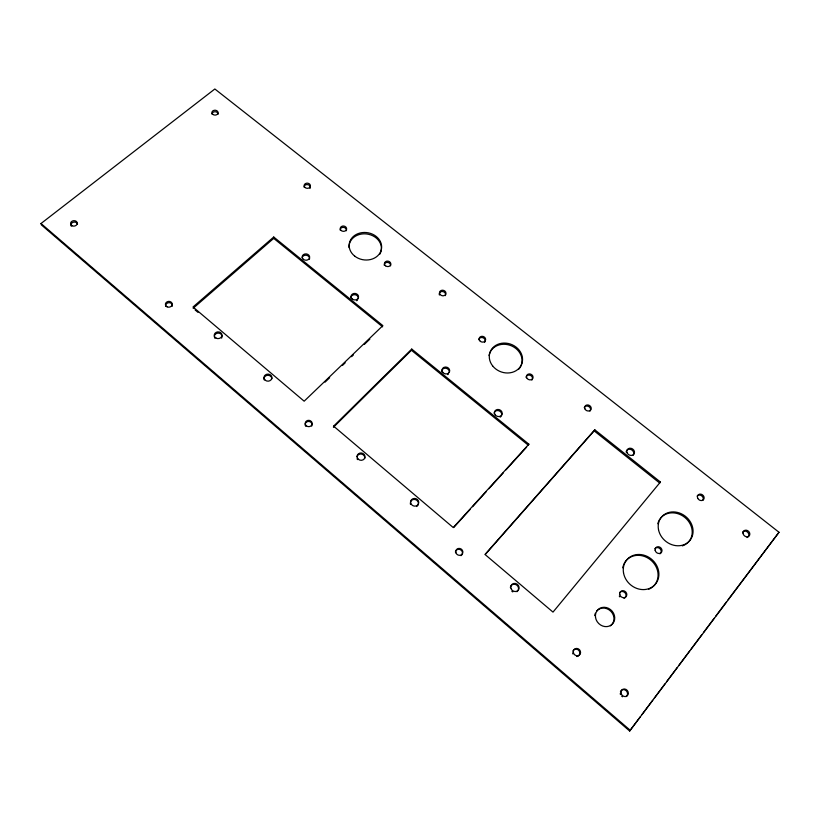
<?xml version="1.0" encoding="UTF-8"?>
<svg xmlns="http://www.w3.org/2000/svg" width="820" height="820" viewBox="0 0 820 820"><rect width="100%" height="100%" fill="white"/><g stroke="black" fill="none" stroke-linecap="round" stroke-linejoin="round"><path stroke-width="1.23" d="M193.151 308.279L273.706 238.374L273.726 237.021L382.858 325.622L304.159 401.195L193.018 306.998L273.726 237.021M411.732 349.074L333.607 426.154L333.463 427.251L411.445 350.263L411.732 349.074L528.869 444.184L528.346 445.229L411.445 350.263M594.131 430.848L594.777 429.782L660.418 482.027L659.639 483.011L594.131 430.848L485.378 554.381M629.657 731.009L779 532.272L214.85 88.99L41 223.522L41.41 224.926L629.657 731.009L640.42 716.649M641.957 714.599L652.72 700.249M654.257 698.199L665.01 683.849M666.547 681.799L677.31 667.449M678.847 665.399L689.599 651.049M691.137 648.999L701.899 634.639M703.437 632.589L714.199 618.239M715.727 616.189L726.489 601.839M728.027 599.789L779 532.272M660.418 482.027L552.998 612.109L484.989 554.463L594.777 429.782M528.869 444.184L453.245 527.557L333.607 426.154M453.716 527.537L470.014 509.558M472.586 506.719L486.311 491.58M488.884 488.751L503.47 472.658M506.042 469.829L526.635 447.115M325.079 382.14L329.65 377.753M342.432 365.474L345.179 362.84M351.575 356.69L353.399 354.937M364.357 344.41L369.84 339.142M273.706 238.374L382.622 326.852M195.098 309.929L198.01 312.399M41 223.522L630.457 730.466M489.048 355.542A16.872 14.647 20.7 0 1 512.08 346.122A16.872 14.647 20.7 0 1 518.517 369.492M349.033 247.599A16.267 13.694 8.9 0 1 368.446 234.264A16.267 13.694 8.9 0 1 379.752 254.292M594.777 615.605A10.158 9.133 45.6 0 1 595.381 613.237M596.601 611.177A10.158 9.133 45.6 0 1 611.033 611.495A10.158 9.133 45.6 0 1 610.408 625.845M623.692 564.621A18.737 16.523 41.9 0 1 652.023 561.208A18.737 16.523 41.9 0 1 648.774 589.211M622.769 567.799A18.737 16.523 41.9 0 1 623.313 565.646M685.233 544.572A18.358 15.867 39.2 0 1 682.291 545.884M657.824 523.755A18.358 15.867 39.2 0 1 658.47 521.745M658.89 520.792A18.358 15.867 39.2 0 1 659.946 518.988M660.572 518.168A18.358 15.867 39.2 0 1 686.514 518.957A18.358 15.867 39.2 0 1 686.125 544.019M619.664 592.604A3.731 3.321 43.6 0 1 625.281 593.096A3.731 3.321 43.6 0 1 623.979 598.344M619.776 596.868A3.731 3.321 43.6 0 1 619.295 596.037M654.913 548.662A3.649 3.188 40.5 0 1 660.09 548.805A3.649 3.188 40.5 0 1 659.967 553.838M697.123 496.069A3.557 3.034 37.7 0 1 701.797 495.915A3.557 3.034 37.7 0 1 702.699 500.497M525.999 377.323A3.352 2.911 23 0 1 530.53 375.427A3.352 2.911 23 0 1 531.842 380.101M478.747 339.705A3.3 2.86 18.4 0 1 483.298 337.871A3.3 2.86 18.4 0 1 484.507 342.422M340.126 230.051A3.188 2.665 7.5 0 1 343.549 227.386A3.188 2.665 7.5 0 1 346.409 230.717M384.211 265.178A3.218 2.726 10.5 0 1 387.614 262.42A3.218 2.726 10.5 0 1 390.556 265.834M455.387 551.983A3.628 3.403 30.6 0 1 460.799 549.923A3.628 3.403 30.6 0 1 460.983 555.673M305.655 426.246A3.475 3.167 3.8 0 1 308.463 421.429A3.475 3.167 3.8 0 1 311.682 426.103M584.229 407.612A3.393 2.942 27.9 0 1 588.903 406.607A3.393 2.942 27.9 0 1 589.949 411.158M439.397 295.036A3.239 2.768 14.5 0 1 442.544 291.5A3.239 2.768 14.5 0 1 445.332 295.641M165.712 306.362A3.403 2.901 -4.7 0 1 169.043 302.672A3.403 2.901 -4.7 0 1 172.272 306.28M309.981 188.446A3.147 2.573 5.6 0 0 307.08 184.572L306.27 184.654A3.147 2.573 5.6 0 0 304.066 187.155M211.98 114.144A3.095 2.439 1.7 0 1 215.065 111.725A3.095 2.439 1.7 0 1 218.171 114.185M510.337 587.386A4.264 3.956 39.7 0 1 516.549 584.937A4.264 3.956 39.7 0 1 516.907 591.722M512.787 591.896A4.264 3.956 39.7 0 1 511.864 591.281M626.111 452.015A4.008 3.464 32.5 0 1 631.308 449.657A4.008 3.464 32.5 0 1 633.071 455.336M71.289 226.176A3.352 2.726 -7 0 1 73.123 222.281A3.352 2.726 -7 0 1 77.531 224.075M579.176 655.221A3.844 3.505 49.2 0 1 573.313 652.289A3.844 3.505 49.2 0 1 578.284 648.815A3.844 3.505 49.2 0 1 579.176 655.221A3.844 3.495 49.3 0 0 578.049 649.768A3.844 3.495 49.3 0 0 572.883 651.111M578.51 655.908A3.844 3.495 49.3 0 1 576.778 656.492M572.903 653.929A3.844 3.495 49.3 0 1 572.647 652.976M622.554 696.774A3.936 3.526 53.1 0 1 621.714 696.211M620.514 694.56A3.936 3.526 53.1 0 1 620.238 693.587M620.432 691.66A3.936 3.526 53.1 0 1 626.029 690.573A3.936 3.526 53.1 0 1 626.193 696.58M742.623 532.118A3.639 3.065 40.8 0 1 748.004 532.611A3.639 3.065 40.8 0 1 747.01 537.551M221.943 337.286A3.864 3.362 -2.4 0 1 221.564 338.106M214.86 338.209A3.864 3.362 -2.4 0 1 214.471 337.399M214.327 336.538A3.864 3.362 -2.4 0 1 218.171 333.115A3.864 3.362 -2.4 0 1 222.066 336.415M264.122 379.803A3.967 3.526 0.5 0 1 267.31 375.324A3.967 3.526 0.5 0 1 271.891 378.737M357.428 300.233A3.782 3.26 8.4 0 1 356.679 300.755M350.847 297.988A3.782 3.26 8.4 0 1 354.896 294.708A3.782 3.26 8.4 0 1 358.309 298.746M302.17 257.593A3.741 3.167 5.1 0 1 306.649 255.317A3.741 3.167 5.1 0 1 309.468 259.181M357.53 459.61A3.967 3.659 10.3 0 1 357.079 458.728M356.956 456.832A3.967 3.659 10.3 0 1 361.64 454.106A3.967 3.659 10.3 0 1 364.715 458.513M410.379 502.383A4.1 3.823 19.7 0 1 416.58 500.118A4.1 3.823 19.7 0 1 416.683 506.524M410.533 504.382A4.1 3.823 19.7 0 1 410.318 503.388M500.887 416.55A3.926 3.485 22.6 0 1 500.159 417.134M494.04 413.27A3.926 3.485 22.6 0 1 498.939 410.779A3.926 3.485 22.6 0 1 501.409 415.791M448.458 374.033A3.864 3.413 16.7 0 1 447.72 374.596M441.693 371.716A3.864 3.413 16.7 0 1 445.66 368.221A3.864 3.413 16.7 0 1 449.288 372.464M492.605 365.853A16.902 14.668 20.6 0 0 521.223 365.166A16.902 14.668 20.6 0 0 503.921 343.078A16.902 14.668 20.6 0 0 492.605 365.853M354.711 256.117A16.287 13.704 8.9 0 0 381.331 249.628A16.287 13.704 8.9 0 0 360.164 232.982A16.287 13.704 8.9 0 0 354.711 256.117M595.525 617.419A10.178 9.143 45.5 0 0 611.136 625.106A10.178 9.143 45.5 0 0 608.553 608.348A10.178 9.143 45.5 0 0 595.525 617.419M623.518 572.842A18.778 16.554 41.8 0 0 652.484 586.833A18.778 16.554 41.8 0 0 647.226 556.421A18.778 16.554 41.8 0 0 623.518 572.842M658.491 529.556A18.389 15.898 39.2 0 0 686.976 543.137A18.389 15.898 39.2 0 0 681.441 513.832A18.389 15.898 39.2 0 0 658.491 529.556M619.766 594.346A3.741 3.331 43.5 0 0 625.516 597.165A3.741 3.331 43.5 0 0 624.532 591.056A3.741 3.331 43.5 0 0 619.766 594.346M655.129 550.24A3.659 3.198 40.4 0 0 660.776 552.977A3.659 3.198 40.4 0 0 659.731 547.094A3.659 3.198 40.4 0 0 655.129 550.24M621.006 692.982A3.946 3.526 53 0 0 626.972 695.965A3.946 3.526 53 0 0 625.957 689.394A3.946 3.526 53 0 0 621.006 692.982M697.728 498.283A3.567 3.034 37.6 0 0 703.57 499.544A3.567 3.034 37.6 0 0 701.008 494.173A3.567 3.034 37.6 0 0 697.728 498.283M743.094 533.625A3.649 3.065 40.8 0 0 748.711 536.311A3.649 3.065 40.8 0 0 747.491 530.55A3.649 3.065 40.8 0 0 743.094 533.625M527.137 378.45A3.352 2.911 23 0 0 532.795 378.327A3.352 2.911 23 0 0 529.351 373.91A3.352 2.911 23 0 0 527.137 378.45M479.741 340.71A3.3 2.86 18.4 0 0 485.368 340.607A3.3 2.86 18.4 0 0 482.037 336.303A3.3 2.86 18.4 0 0 479.741 340.71M341.315 230.584A3.198 2.665 7.5 0 0 346.563 229.354A3.198 2.665 7.5 0 0 342.463 226.094A3.198 2.665 7.5 0 0 341.315 230.584M385.543 265.803A3.229 2.737 10.5 0 0 390.791 264.522A3.229 2.737 10.5 0 0 386.599 261.19A3.229 2.737 10.5 0 0 385.543 265.803M455.961 552.895A3.628 3.403 30.5 0 0 462.07 554.217A3.628 3.403 30.5 0 0 459.897 548.488A3.628 3.403 30.5 0 0 455.961 552.895M584.885 408.842A3.403 2.942 27.9 0 0 590.574 410.072A3.403 2.942 27.9 0 0 588.299 405.008A3.403 2.942 27.9 0 0 584.885 408.842M440.114 294.452A3.249 2.768 14.5 0 0 445.67 294.38A3.249 2.768 14.5 0 0 442.452 290.208A3.249 2.768 14.5 0 0 440.114 294.452M306.332 425.795A3.485 3.167 3.8 0 0 312.092 424.227A3.485 3.167 3.8 0 0 307.654 420.455A3.485 3.167 3.8 0 0 306.332 425.795M167.095 306.834A3.403 2.901 -4.7 0 0 172.231 304.24A3.403 2.901 -4.7 0 0 167.157 301.791A3.403 2.901 -4.7 0 0 167.095 306.834M305.153 187.565A3.147 2.583 5.6 0 0 310.36 186.406A3.147 2.583 5.6 0 0 306.352 183.239A3.147 2.583 5.6 0 0 305.153 187.565M72.109 225.777A3.362 2.726 -6.9 0 0 77.264 223.378A3.362 2.726 -6.9 0 0 72.375 221.031A3.362 2.726 -6.9 0 0 72.109 225.777M212.821 114.369A3.095 2.439 1.7 0 0 217.997 113.303A3.095 2.439 1.7 0 0 214.174 110.29A3.095 2.439 1.7 0 0 212.821 114.369M511.106 588.698A4.274 3.956 39.6 0 0 518.209 590.226A4.274 3.956 39.6 0 0 515.544 583.471A4.274 3.956 39.6 0 0 511.106 588.698M627.136 452.876A4.008 3.464 32.5 0 0 633.798 454.311A4.008 3.464 32.5 0 0 631.041 448.294A4.008 3.464 32.5 0 0 627.136 452.876M216.203 338.188A3.874 3.372 -2.4 0 0 221.994 335.175A3.874 3.372 -2.4 0 0 216.152 332.356A3.874 3.372 -2.4 0 0 216.203 338.188M265.208 380.203A3.977 3.536 0.5 0 0 271.809 378.481A3.977 3.536 0.5 0 0 266.818 374.248A3.977 3.536 0.5 0 0 265.208 380.203M303.359 259.325A3.751 3.177 5.1 0 0 309.56 257.849A3.751 3.177 5.1 0 0 304.784 253.995A3.751 3.177 5.1 0 0 303.359 259.325M352.272 299.023A3.792 3.26 8.4 0 0 358.483 297.476A3.792 3.26 8.4 0 0 353.594 293.529A3.792 3.26 8.4 0 0 352.272 299.023M358.401 459.313A3.977 3.669 10.3 0 0 364.92 457.478A3.977 3.669 10.3 0 0 359.775 453.122A3.977 3.669 10.3 0 0 358.401 459.313M495.208 414.869A3.936 3.495 22.6 0 0 501.881 414.705A3.936 3.495 22.6 0 0 497.894 409.446A3.936 3.495 22.6 0 0 495.208 414.869M411.332 504.341A4.1 3.823 19.7 0 0 418.364 504.095A4.1 3.823 19.7 0 0 414.356 498.437A4.1 3.823 19.7 0 0 411.332 504.341M442.728 372.28A3.874 3.413 16.7 0 0 449.35 372.147A3.874 3.413 16.7 0 0 445.506 367.032A3.874 3.413 16.7 0 0 442.728 372.28"/></g></svg>
